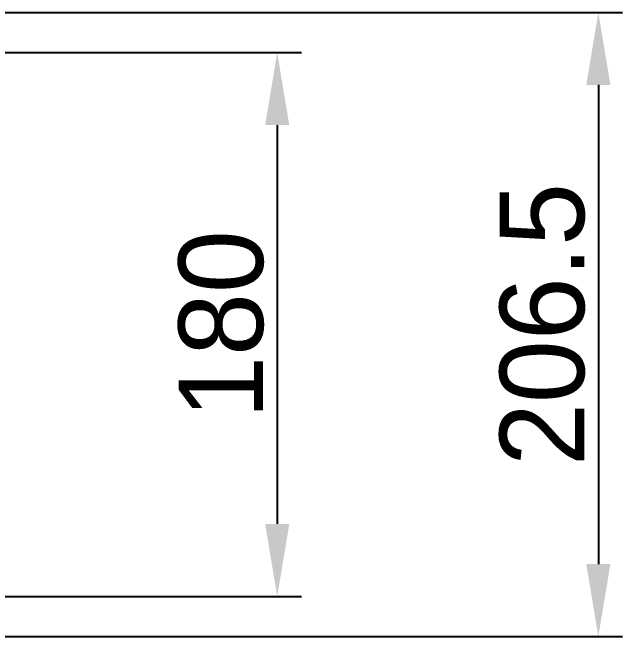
# Model space of a CAD drawing. Header units: millimetres. Extents: x 4086 to 8300, y 123 to 1549.
# Drawn here: x 7058.3 to 7108.8, y 979.2 to 1030.9 of the extents above; entities that cross this region are included whole.
import ezdxf

# ---------------------------------------------------------------- set-up
doc = ezdxf.new("R2010")
doc.units = ezdxf.units.MM
doc.layers.add('尺寸标注', color=7, linetype='Continuous')
doc.styles.add('思源黑', font='SourceHanSansCN-Normal.ttf')
doc.dimstyles.new('尺寸标注_1_4比例', dxfattribs={"dimtxt": 7, "dimasz": 6, "dimexe": 2, "dimexo": 1.5, "dimgap": 1, "dimtad": 1, "dimdec": 1, "dimlfac": 4, "dimdsep": 46, "dimtxsty": '思源黑', "dimcen": 0.09, "dimadec": 0, "dimazin": 0, "dimtp": 0.01, "dimtm": 0.01, "dimtfac": 1, "dimtdec": 1, "dimtofl": 0, "dimtmove": 0, "dimatfit": 3, "dimfxl": 1, "dimtolj": 1, "dimarcsym": 0})

# ---------------------------------------------------------------- blocks, each defined once
blk = doc.blocks.new('*D947')
at = {"layer": 'Defpoints', "color": 0}
for p in [(6975.889, 1027.543), (6975.889, 982.543), (7080.178, 982.543)]:
    blk.add_point(p, dxfattribs=at)
at = {"layer": '尺寸标注', "color": 0, "lineweight": -2}
for p, q in [((6977.389, 1027.543), (7082.178, 1027.543)), ((7080.178, 1021.543), (7080.178, 988.543)), ((6977.389, 982.543), (7082.178, 982.543))]:
    blk.add_line(p, q, dxfattribs=at)
at = {"layer": '尺寸标注', "color": 0}
for points in [[(7081.178, 1021.543), (7079.178, 1021.543), (7080.178, 1027.543)], [(7079.178, 988.543), (7081.178, 988.543), (7080.178, 982.543)]]:
    blk.add_solid(points, dxfattribs=at)
at = {"layer": '尺寸标注', "color": 0, "insert": (7075.554, 1005.043), "char_height": 7, "attachment_point": 5, "rotation": 90, "style": '思源黑'}
blk.add_mtext('\\A1;180', dxfattribs=at)
blk = doc.blocks.new('*D948')
at = {"layer": 'Defpoints', "color": 0}
for p in [(6992.764, 1030.868), (6992.87, 979.217), (7106.779, 979.217)]:
    blk.add_point(p, dxfattribs=at)
at = {"layer": '尺寸标注', "color": 0, "lineweight": -2}
for p, q in [((6994.264, 1030.868), (7108.779, 1030.868)), ((7106.779, 1024.868), (7106.779, 985.217)), ((6994.37, 979.217), (7108.779, 979.217))]:
    blk.add_line(p, q, dxfattribs=at)
at = {"layer": '尺寸标注', "color": 0}
for points in [[(7107.779, 1024.868), (7105.779, 1024.868), (7106.779, 1030.868)], [(7105.779, 985.217), (7107.779, 985.217), (7106.779, 979.217)]]:
    blk.add_solid(points, dxfattribs=at)
at = {"layer": '尺寸标注', "color": 0, "insert": (7102.155, 1005.043), "char_height": 7, "attachment_point": 5, "rotation": 90, "style": '思源黑'}
blk.add_mtext('\\A1;\\A1;206.5', dxfattribs=at)

msp = doc.modelspace()

# ---------------------------------------------------------------- dimensions: what is measured, and where the dimension line sits
at = {"layer": '尺寸标注'}
dim = msp.add_linear_dim(base=(7106.779, 979.2175), p1=(6992.764, 1030.8683), p2=(6992.8696, 979.2175), angle=90, text='\\A1;206.5', dimstyle='尺寸标注_1_4比例', dxfattribs=at)
dim.commit()
dim.dimension.update_dxf_attribs({"geometry": '*D948', "text_midpoint": (7106.779, 1005.0429), "dimtype": 160})
dim = msp.add_linear_dim(base=(7080.1782, 982.543), p1=(6975.889, 1027.543), p2=(6975.889, 982.543), angle=90, dimstyle='尺寸标注_1_4比例', dxfattribs=at)
dim.commit()
dim.dimension.update_dxf_attribs({"geometry": '*D947', "text_midpoint": (7080.1782, 1005.043), "dimtype": 160})

doc.saveas('drawing.dxf')
